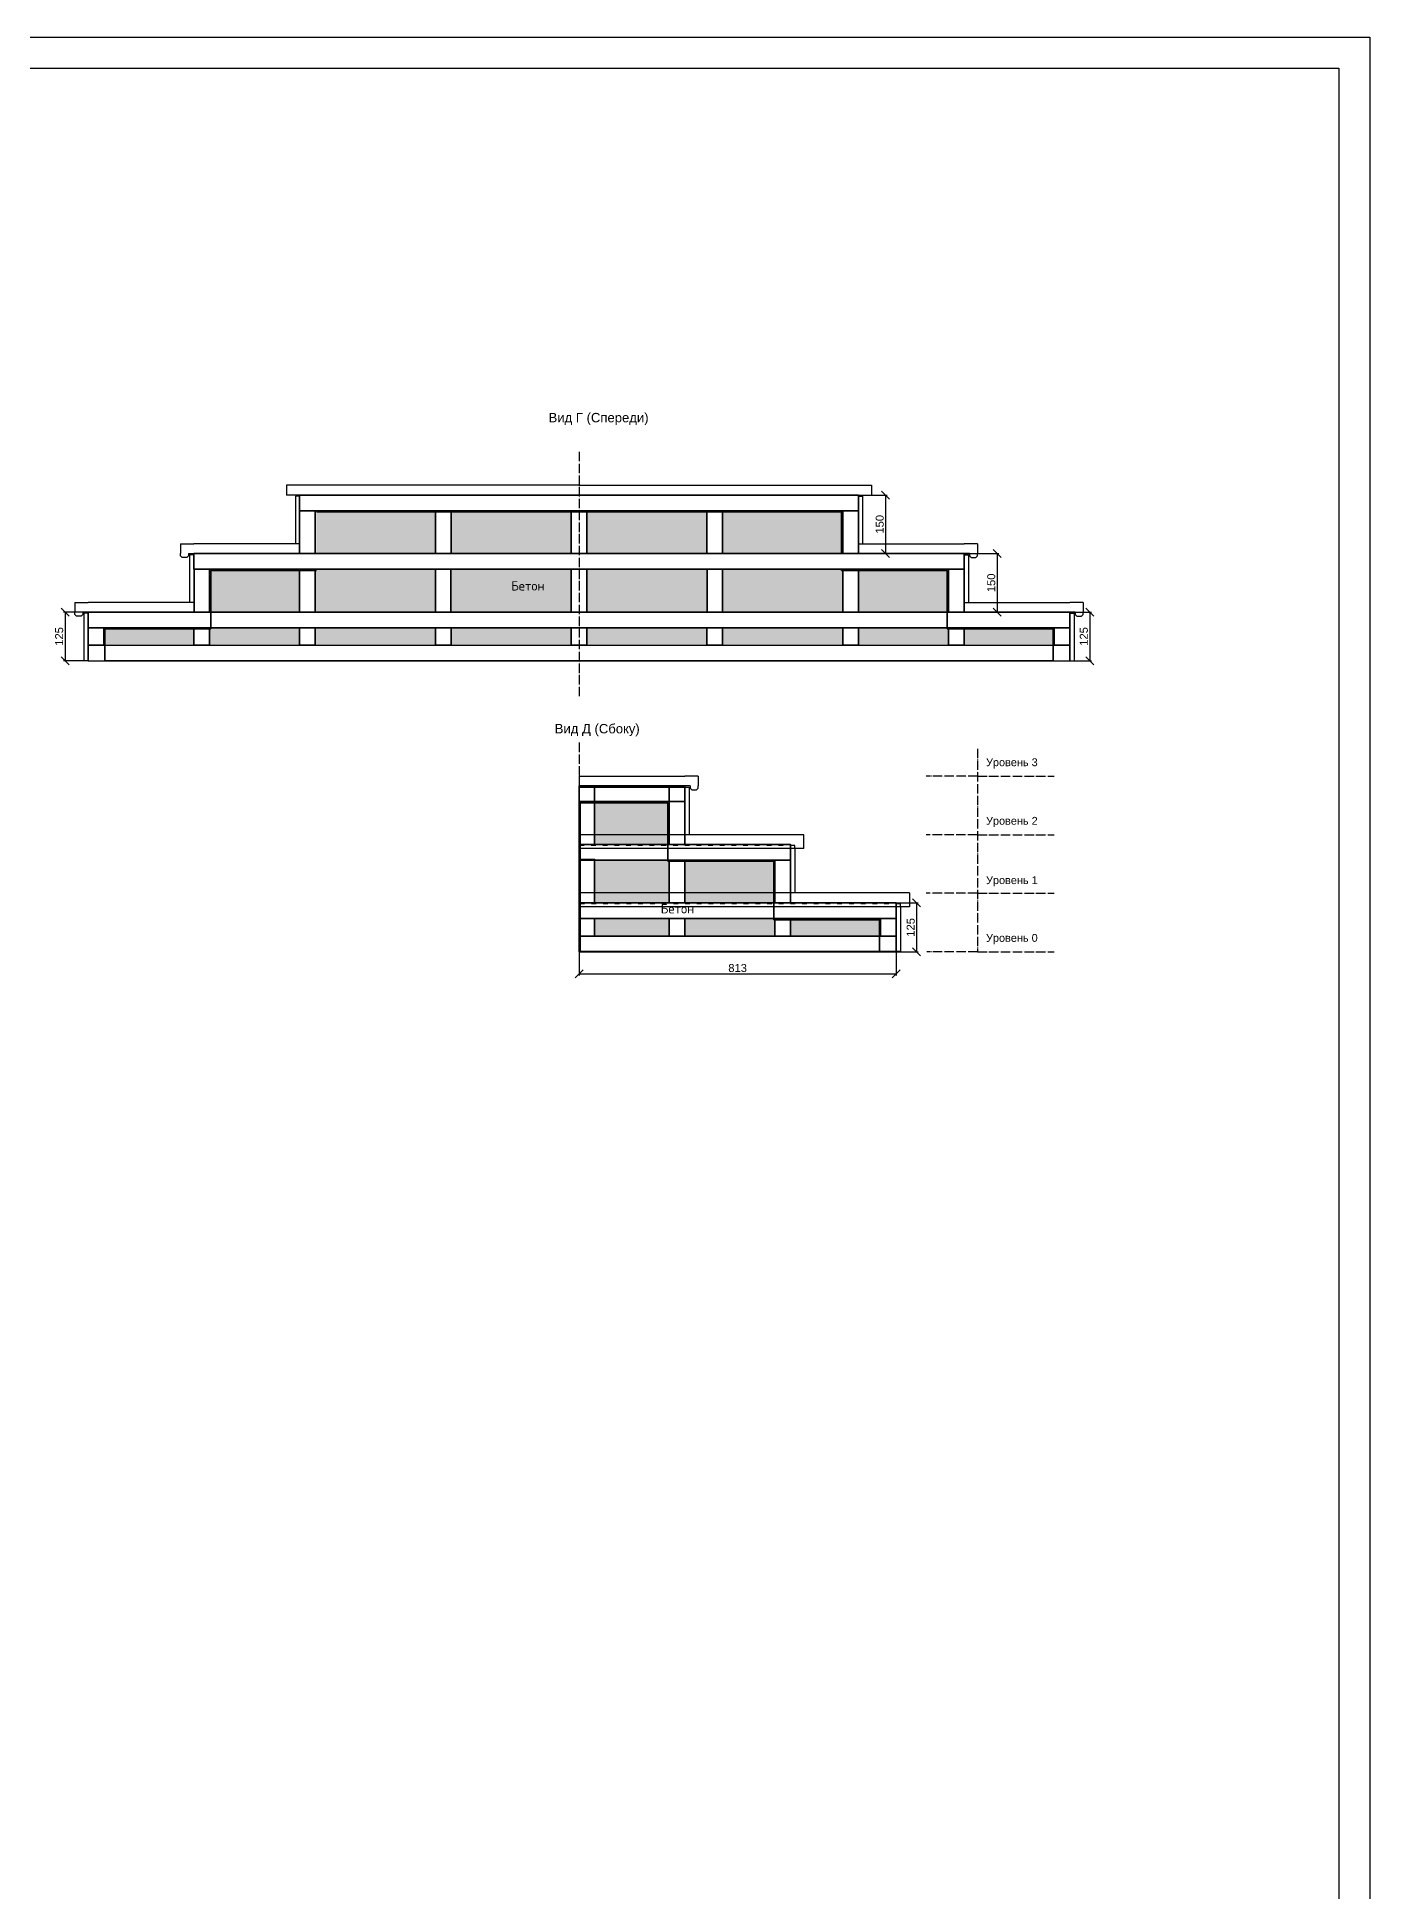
# Model space of a CAD drawing. Header units: millimetres. Extents: x 0 to 13456, y 0 to 9504.
# Drawn here: x 10040 to 13456, y 4752 to 9504 of the extents above; entities that cross this region are included whole.
import ezdxf

# ---------------------------------------------------------------- set-up
doc = ezdxf.new("R2010")
doc.units = ezdxf.units.MM
doc.linetypes.add('ACAD_ISO03W100', pattern=[30, 12, -18])
doc.linetypes.add('ACAD_ISO04W100', pattern=[30, 24, -3, 0, -3])
for name, color, linetype, lineweight in [('Бетон', 7, 'Continuous', 35), ('Профиль 40x40', 220, 'Continuous', 35), ('Размеры', 150, 'Continuous', 0), ('Стойки 40x40', 7, 'Continuous', 35), ('Ступень СМ305', 52, 'Continuous', 30)]:
    doc.layers.add(name, color=color, linetype=linetype, lineweight=lineweight)
for name, color, linetype in [('Доска МПК 11х145х3000', 32, 'Continuous'), ('Доска невидимый', 32, 'ACAD_ISO03W100'), ('Оси', 120, 'ACAD_ISO04W100'), ('Рамка', 7, 'Continuous')]:
    doc.layers.add(name, color=color, linetype=linetype)
doc.styles.get("Standard").update_dxf_attribs({"font": 'arial.ttf'})
doc.dimstyles.new('Копия Аннотативный', dxfattribs={"dimscale": 0, "dimtxt": 20.5, "dimasz": 20.5, "dimexe": 4.25, "dimexo": 0.625, "dimgap": 4.625, "dimtad": 1, "dimtxsty": 'Standard', "dimblk": 'OBLIQUE', "dimcen": 20.5, "dimclrd": 256, "dimclrt": 256, "dimadec": 0, "dimazin": 0, "dimtfac": 1, "dimtmove": 0, "dimatfit": 3, "dimfxl": 1, "dimtfillclr": 4, "dimarcsym": 0})

# ---------------------------------------------------------------- blocks, each defined once
blk = doc.blocks.new('_Oblique')
at = {"color": 0, "linetype": 'ByBlock', "lineweight": -2}
blk.add_line((-0.5, -0.5), (0.5, 0.5), dxfattribs=at)
blk = doc.blocks.new('*D258')
at = {"layer": 'Defpoints', "color": 0, "transparency": 16777216}
for p in [(10170.9, 8030.8), (10111.7, 7906.1), (10170.9, 7906.1)]:
    blk.add_point(p, dxfattribs=at)
at = {"layer": 'Размеры', "color": 0, "lineweight": -2, "transparency": 16777216}
for p, q in [((10170.3, 8030.8), (10107.4, 8030.8)), ((10170.3, 7906.1), (10107.4, 7906.1))]:
    blk.add_line(p, q, dxfattribs=at)
at = {"layer": 'Размеры', "lineweight": -2, "transparency": 16777216}
blk.add_line((10111.7, 8030.8), (10111.7, 7906.1), dxfattribs=at)
at = {"layer": 'Размеры', "lineweight": -2, "transparency": 16777216, "xscale": 20.5, "yscale": 20.5, "zscale": 20.5}
for p, rotation in [((10111.7, 8030.8), 90), ((10111.7, 7906.1), 270)]:
    blk.add_blockref('_Oblique', p, dxfattribs=dict(at, rotation=rotation))
at = {"layer": 'Размеры', "transparency": 16777216, "insert": (10096.6, 7968.5), "char_height": 20.5, "attachment_point": 5, "rotation": 90}
blk.add_mtext('125', dxfattribs=at)
blk = doc.blocks.new('*D259')
at = {"layer": 'Defpoints', "color": 0, "transparency": 16777216}
for p in [(12686.9, 8030.8), (12686.9, 7906.1), (12737.9, 7906.1)]:
    blk.add_point(p, dxfattribs=at)
at = {"layer": 'Размеры', "color": 0, "lineweight": -2, "transparency": 16777216}
for p, q in [((12687.5, 8030.8), (12742.2, 8030.8)), ((12687.5, 7906.1), (12742.2, 7906.1))]:
    blk.add_line(p, q, dxfattribs=at)
at = {"layer": 'Размеры', "lineweight": -2, "transparency": 16777216}
blk.add_line((12737.9, 8030.8), (12737.9, 7906.1), dxfattribs=at)
at = {"layer": 'Размеры', "lineweight": -2, "transparency": 16777216, "xscale": 20.5, "yscale": 20.5, "zscale": 20.5}
for p, rotation in [((12737.9, 8030.8), 90), ((12737.9, 7906.1), 270)]:
    blk.add_blockref('_Oblique', p, dxfattribs=dict(at, rotation=rotation))
at = {"layer": 'Размеры', "transparency": 16777216, "insert": (12722.8, 7968.5), "char_height": 20.5, "attachment_point": 5, "rotation": 90}
blk.add_mtext('125', dxfattribs=at)
blk = doc.blocks.new('*D261')
at = {"layer": 'Defpoints', "color": 0, "transparency": 16777216}
for p in [(12144.9, 8330.8), (12144.9, 8180.8), (12214.8, 8180.8)]:
    blk.add_point(p, dxfattribs=at)
at = {"layer": 'Размеры', "color": 0, "lineweight": -2, "transparency": 16777216}
for p, q in [((12145.5, 8330.8), (12219.1, 8330.8)), ((12145.5, 8180.8), (12219.1, 8180.8))]:
    blk.add_line(p, q, dxfattribs=at)
at = {"layer": 'Размеры', "lineweight": -2, "transparency": 16777216}
blk.add_line((12214.8, 8330.8), (12214.8, 8180.8), dxfattribs=at)
at = {"layer": 'Размеры', "lineweight": -2, "transparency": 16777216, "xscale": 20.5, "yscale": 20.5, "zscale": 20.5}
for p, rotation in [((12214.8, 8330.8), 90), ((12214.8, 8180.8), 270)]:
    blk.add_blockref('_Oblique', p, dxfattribs=dict(at, rotation=rotation))
at = {"layer": 'Размеры', "transparency": 16777216, "insert": (12199.7, 8255.8), "char_height": 20.5, "attachment_point": 5, "rotation": 90}
blk.add_mtext('150', dxfattribs=at)
blk = doc.blocks.new('*D262')
at = {"layer": 'Defpoints', "color": 0, "transparency": 16777216}
for p in [(12415.9, 8180.8), (12415.6, 8030.7), (12500.7, 8030.7)]:
    blk.add_point(p, dxfattribs=at)
at = {"layer": 'Размеры', "color": 0, "lineweight": -2, "transparency": 16777216}
for p, q in [((12416.5, 8180.8), (12504.9, 8180.8)), ((12416.3, 8030.7), (12504.9, 8030.7))]:
    blk.add_line(p, q, dxfattribs=at)
at = {"layer": 'Размеры', "lineweight": -2, "transparency": 16777216}
blk.add_line((12500.7, 8180.8), (12500.7, 8030.7), dxfattribs=at)
at = {"layer": 'Размеры', "lineweight": -2, "transparency": 16777216, "xscale": 20.5, "yscale": 20.5, "zscale": 20.5}
for p, rotation in [((12500.7, 8180.8), 90), ((12500.7, 8030.7), 270)]:
    blk.add_blockref('_Oblique', p, dxfattribs=dict(at, rotation=rotation))
at = {"layer": 'Размеры', "transparency": 16777216, "insert": (12485.6, 8105.8), "char_height": 20.5, "attachment_point": 5, "rotation": 90}
blk.add_mtext('150', dxfattribs=at)
blk = doc.blocks.new('*D263')
at = {"layer": 'Defpoints', "color": 0, "transparency": 16777216}
for p in [(12241.9, 7285.6), (12241.9, 7160.7), (12294.1, 7160.7)]:
    blk.add_point(p, dxfattribs=at)
at = {"layer": 'Размеры', "color": 0, "lineweight": -2, "transparency": 16777216}
for p, q in [((12242.5, 7285.6), (12298.3, 7285.6)), ((12242.5, 7160.7), (12298.3, 7160.7))]:
    blk.add_line(p, q, dxfattribs=at)
at = {"layer": 'Размеры', "lineweight": -2, "transparency": 16777216}
blk.add_line((12294.1, 7285.6), (12294.1, 7160.7), dxfattribs=at)
at = {"layer": 'Размеры', "lineweight": -2, "transparency": 16777216, "xscale": 20.5, "yscale": 20.5, "zscale": 20.5}
for p, rotation in [((12294.1, 7285.6), 90), ((12294.1, 7160.7), 270)]:
    blk.add_blockref('_Oblique', p, dxfattribs=dict(at, rotation=rotation))
at = {"layer": 'Размеры', "transparency": 16777216, "insert": (12279, 7223.1), "char_height": 20.5, "attachment_point": 5, "rotation": 90}
blk.add_mtext('125', dxfattribs=at)
blk = doc.blocks.new('*D264')
at = {"layer": 'Defpoints', "color": 0, "transparency": 16777216}
for p in [(11428.9, 7161.7), (12241.9, 7161.3), (12241.9, 7103.8)]:
    blk.add_point(p, dxfattribs=at)
at = {"layer": 'Размеры', "color": 0, "lineweight": -2, "transparency": 16777216}
for p, q in [((11428.9, 7161.1), (11428.9, 7099.6)), ((12241.9, 7160.7), (12241.9, 7099.6))]:
    blk.add_line(p, q, dxfattribs=at)
at = {"layer": 'Размеры', "lineweight": -2, "transparency": 16777216}
blk.add_line((11428.9, 7103.8), (12241.9, 7103.8), dxfattribs=at)
at = {"layer": 'Размеры', "lineweight": -2, "transparency": 16777216, "xscale": 20.5, "yscale": 20.5, "zscale": 20.5, "rotation": 180}
blk.add_blockref('_Oblique', (11428.9, 7103.8), dxfattribs=at)
at = {"layer": 'Размеры', "lineweight": -2, "transparency": 16777216, "xscale": 20.5, "yscale": 20.5, "zscale": 20.5}
blk.add_blockref('_Oblique', (12241.9, 7103.8), dxfattribs=at)
at = {"layer": 'Размеры', "transparency": 16777216, "insert": (11835.4, 7118.9), "char_height": 20.5, "attachment_point": 5}
blk.add_mtext('813', dxfattribs=at)

msp = doc.modelspace()

# ---------------------------------------------------------------- hatches: boundary and pattern name
at = {"layer": 'Бетон', "true_color": 0xc7c8ca, "transparency": 33554559}
h = msp.add_hatch(color=9, dxfattribs=at)
h.dxf.hatch_style = 1
h.paths.add_polyline_path([(11060.878, 8287.689), (10755.878, 8287.689), (10755.878, 8180.781), (11060.878, 8180.728)])
h.paths.add_polyline_path([(11408.878, 8287.689), (11100.878, 8287.689), (11100.878, 8180.721), (11408.878, 8180.668)])
h.paths.add_polyline_path([(11756.878, 8287.689), (11448.878, 8287.689), (11448.878, 8180.668), (11756.878, 8180.721)])
h.paths.add_polyline_path([(12101.878, 8287.689), (11796.878, 8287.689), (11796.878, 8180.728), (12101.878, 8180.781)])
h.paths.add_polyline_path([(12104.994, 8137.836), (12101.878, 8137.836), (12101.878, 8140.782), (11796.878, 8140.729), (11796.878, 8030.421), (12104.994, 8030.564)])
h.paths.add_polyline_path([(12372.878, 8137.835), (12144.878, 8137.836), (12144.878, 8030.583), (12372.878, 8030.689)])
h.paths.add_polyline_path([(12643.878, 7987.835), (12415.789, 7987.835), (12415.789, 7945.943), (12643.878, 7946.049)])
h.paths.add_polyline_path([(12375.789, 7987.835), (12372.878, 7987.835), (12372.878, 7990.689), (12144.878, 7990.583), (12144.878, 7945.817), (12375.789, 7945.925)])
h.paths.add_polyline_path([(12104.878, 7990.564), (11796.878, 7990.421), (11796.878, 7945.655), (12104.878, 7945.798)])
h.paths.add_polyline_path([(11756.994, 8140.722), (11448.763, 8140.669), (11448.763, 8030.259), (11756.994, 8030.402)])
h.paths.add_polyline_path([(11756.878, 7990.402), (11448.878, 7990.259), (11448.878, 7945.493), (11756.878, 7945.636)])
h.paths.add_polyline_path([(11408.878, 8140.669), (11100.763, 8140.722), (11100.763, 8030.402), (11408.878, 8030.259)])
h.paths.add_polyline_path([(11408.878, 7990.259), (11100.878, 7990.402), (11100.878, 7945.636), (11408.878, 7945.493)])
h.paths.add_polyline_path([(11060.878, 8140.729), (10755.878, 8140.782), (10755.878, 8137.836), (10752.763, 8137.836), (10752.763, 8030.564), (11060.878, 8030.421)])
h.paths.add_polyline_path([(11060.878, 7990.421), (10752.878, 7990.564), (10752.878, 7945.798), (11060.878, 7945.655)])
h.paths.add_polyline_path([(10712.878, 7990.583), (10484.878, 7990.689), (10484.878, 7987.835), (10481.967, 7987.835), (10481.967, 7945.925), (10712.878, 7945.817)])
h.paths.add_polyline_path([(10712.878, 8137.836), (10484.878, 8137.835), (10484.878, 8030.689), (10712.878, 8030.583)])
h.paths.add_polyline_path([(10441.967, 7987.835), (10213.878, 7987.835), (10213.878, 7946.049), (10441.967, 7945.943)])
h = msp.add_hatch(color=9, dxfattribs=at)
h.dxf.hatch_style = 1
h.paths.add_polyline_path([(11656.878, 7542.455), (11468.878, 7542.455), (11468.878, 7435.602), (11656.878, 7435.602)])
h.paths.add_polyline_path([(11659.878, 7392.602), (11656.878, 7392.602), (11656.878, 7395.602), (11468.878, 7395.602), (11468.878, 7285.601), (11659.878, 7285.601)])
h.paths.add_polyline_path([(11927.878, 7392.602), (11699.878, 7392.602), (11699.878, 7285.601), (11927.878, 7285.601)])
h.paths.add_polyline_path([(11659.878, 7245.601), (11468.878, 7245.601), (11468.878, 7200.668), (11659.878, 7200.668)])
h.paths.add_polyline_path([(11930.878, 7242.601), (11927.878, 7242.601), (11927.878, 7245.601), (11699.878, 7245.601), (11699.878, 7200.668), (11930.878, 7200.668)])
h.paths.add_polyline_path([(12198.878, 7242.601), (11970.878, 7242.601), (11970.878, 7200.668), (12198.878, 7200.668)])

# ---------------------------------------------------------------- linework, layer by layer
at = {"layer": 'Бетон'}
for p, q in [((11428.878, 8287.689), (10755.878, 8287.689)), ((11428.878, 8287.689), (12101.878, 8287.689)), ((12101.878, 8287.689), (12101.878, 8180.781)), ((10755.878, 8137.836), (10484.878, 8137.835)), ((10484.878, 8137.835), (10484.878, 7987.835)), ((12101.878, 8140.782), (12101.878, 8137.836)), ((12101.878, 8137.836), (12372.878, 8137.835)), ((12372.878, 8137.835), (12372.878, 7987.835)), ((10484.878, 7987.835), (10213.878, 7987.835)), ((10213.878, 7987.835), (10213.878, 7906.069)), ((12372.878, 7987.835), (12643.878, 7987.835)), ((12643.878, 7987.835), (12643.878, 7906.069)), ((10213.878, 7906.069), (11428.878, 7906.069)), ((12643.878, 7906.069), (11428.878, 7906.069)), ((11431.878, 7542.455), (11656.878, 7542.455)), ((11431.878, 7542.455), (11431.878, 7160.835)), ((11656.878, 7542.455), (11656.878, 7392.602)), ((11656.878, 7392.602), (11927.878, 7392.602)), ((11927.878, 7392.602), (11927.878, 7242.601)), ((11927.878, 7242.601), (12198.878, 7242.601)), ((12198.878, 7242.601), (12198.878, 7160.835)), ((12198.878, 7160.835), (11431.878, 7160.835))]:
    msp.add_line(p, q, dxfattribs=at)
at = {"layer": 'Доска МПК 11х145х3000', "transparency": 33554508}
for p, q in [((10701.878, 8327.839), (10701.878, 8205.371)), ((10712.878, 8327.839), (10701.878, 8327.839)), ((12144.878, 8327.839), (12155.878, 8327.839)), ((12155.878, 8327.839), (12155.878, 8205.371)), ((10430.878, 8177.837), (10430.878, 8055.837)), ((10441.878, 8177.837), (10430.878, 8177.837)), ((12415.878, 8177.837), (12426.878, 8177.837)), ((12426.878, 8177.837), (12426.878, 8055.837)), ((10159.878, 8027.837), (10159.878, 7905.837)), ((10170.878, 8027.837), (10159.878, 8027.837)), ((12686.878, 8027.837), (12697.878, 8027.837)), ((12697.878, 8027.837), (12697.878, 7905.837)), ((10170.878, 7906.069), (10159.878, 7906.069)), ((12686.878, 7906.069), (12697.878, 7906.069)), ((11428.878, 7582.603), (11710.878, 7582.603)), ((11710.878, 7582.603), (11710.878, 7460.603)), ((11981.878, 7425.603), (11981.878, 7311.286)), ((12252.878, 7275.603), (12252.878, 7161.285)), ((12252.878, 7161.285), (11428.878, 7161.712))]:
    msp.add_line(p, q, dxfattribs=at)
at = {"layer": 'Доска невидимый', "transparency": 33554508}
for p, q in [((11699.878, 7460.603), (11699.878, 7582.603)), ((11981.88, 7433.008), (11428.88, 7432.601)), ((11981.878, 7425.603), (11981.878, 7433.008)), ((12252.878, 7283.284), (11428.878, 7283.284)), ((12252.878, 7275.602), (12252.878, 7283.284))]:
    msp.add_line(p, q, dxfattribs=at)
at = {"layer": 'Оси'}
for p, q in [((11428.878, 8441.117), (11428.878, 7814.278)), ((11428.878, 7696.349), (11428.878, 7142.84)), ((12450.127, 7680.654), (12450.127, 7160.602)), ((12450.127, 7610.603), (12318.645, 7610.603)), ((12450.127, 7610.603), (12646.991, 7610.603)), ((12449.598, 7460.602), (12318.645, 7460.602)), ((12450.127, 7460.602), (12646.991, 7460.602)), ((12449.598, 7310.601), (12318.645, 7310.667)), ((12450.127, 7310.603), (12646.991, 7310.603)), ((12450.127, 7160.602), (12320.344, 7160.668)), ((12450.127, 7160.602), (12646.991, 7160.602))]:
    msp.add_line(p, q, dxfattribs=at)
at = {"layer": 'Профиль 40x40'}
for p, q in [((11699.878, 7585.603), (11428.878, 7585.603)), ((11428.878, 7585.603), (11428.878, 7545.455)), ((11699.878, 7585.603), (11699.878, 7545.455)), ((11699.878, 7545.455), (11428.878, 7545.455))]:
    msp.add_line(p, q, dxfattribs=at)
for points in [[(11428.878, 8330.837), (10712.878, 8330.837), (10712.878, 8290.689), (11428.878, 8290.689)], [(11428.878, 8330.837), (12144.878, 8330.837), (12144.878, 8290.689), (11428.878, 8290.689)], [(11428.878, 8140.665), (10441.878, 8140.836), (10441.878, 8180.835), (11428.878, 8180.665)], [(11428.878, 8140.665), (12415.878, 8140.836), (12415.878, 8180.835), (11428.878, 8180.665)], [(11428.878, 7990.25), (10170.878, 7990.835), (10170.878, 8030.835), (11428.878, 8030.25)], [(11428.878, 7990.25), (12686.878, 7990.835), (12686.878, 8030.835), (11428.878, 8030.25)], [(11428.878, 7905.484), (10170.878, 7906.069), (10170.878, 7946.069), (11428.878, 7945.484)], [(11428.878, 7905.484), (12686.878, 7906.069), (12686.878, 7946.069), (11428.878, 7945.484)]]:
    msp.add_lwpolyline(points, dxfattribs=at)
for points in [[(11428.878, 7545.455), (11468.878, 7545.455), (11468.878, 7585.603), (11428.878, 7585.603)], [(11659.878, 7545.455), (11699.878, 7545.455), (11699.878, 7585.603), (11659.878, 7585.603)], [(11428.878, 7435.602), (11970.878, 7435.602), (11970.878, 7395.602), (11428.878, 7395.602)], [(11428.878, 7285.601), (12241.878, 7285.601), (12241.878, 7245.601), (11428.878, 7245.601)], [(11428.878, 7200.668), (12241.878, 7200.668), (12241.878, 7160.668), (11428.878, 7160.668)]]:
    msp.add_lwpolyline(points, close=True, dxfattribs=at)
at = {"layer": 'Рамка'}
for p, q in [((0, 9504), (13456, 9504)), ((13456, 9504), (13456, 0)), ((320, 9424), (13376, 9424)), ((13376, 9424), (13376, 80))]:
    msp.add_line(p, q, dxfattribs=at)
at = {"layer": 'Стойки 40x40'}
for points in [[(10712.878, 8290.689), (10752.878, 8290.689), (10752.878, 8180.836), (10712.878, 8180.836)], [(11060.878, 8290.689), (11100.878, 8290.689), (11100.878, 8180.836), (11060.878, 8180.836)], [(11408.878, 8290.689), (11448.878, 8290.689), (11448.878, 8180.836), (11408.878, 8180.836)], [(11796.878, 8290.689), (11756.878, 8290.689), (11756.878, 8180.836), (11796.878, 8180.836)], [(12144.878, 8290.689), (12104.878, 8290.689), (12104.878, 8180.836), (12144.878, 8180.836)], [(10442.125, 8140.835), (10482.009, 8140.835), (10482.009, 8030.69), (10442.125, 8030.69)], [(10712.878, 8140.836), (10752.763, 8140.836), (10752.763, 8030.691), (10712.878, 8030.691)], [(11060.878, 8140.836), (11100.763, 8140.836), (11100.763, 8030.691), (11060.878, 8030.691)], [(11408.878, 8140.836), (11448.763, 8140.836), (11448.763, 8030.691), (11408.878, 8030.691)], [(11796.878, 8140.836), (11756.994, 8140.836), (11756.994, 8030.691), (11796.878, 8030.691)], [(12144.878, 8140.836), (12104.994, 8140.836), (12104.994, 8030.691), (12144.878, 8030.691)], [(12415.632, 8140.835), (12375.748, 8140.835), (12375.748, 8030.69), (12415.632, 8030.69)], [(10170.878, 7990.835), (10210.878, 7990.835), (10210.878, 7946.051), (10170.878, 7946.051)], [(10441.967, 7990.709), (10481.967, 7990.709), (10481.967, 7945.925), (10441.967, 7945.925)], [(10712.878, 7990.835), (10752.878, 7990.835), (10752.878, 7946.051), (10712.878, 7946.051)], [(11060.878, 7990.835), (11100.878, 7990.835), (11100.878, 7946.051), (11060.878, 7946.051)], [(11408.878, 7990.835), (11448.878, 7990.835), (11448.878, 7946.051), (11408.878, 7946.051)], [(11796.878, 7990.835), (11756.878, 7990.835), (11756.878, 7946.051), (11796.878, 7946.051)], [(12144.878, 7990.835), (12104.878, 7990.835), (12104.878, 7946.051), (12144.878, 7946.051)], [(12415.789, 7990.709), (12375.789, 7990.709), (12375.789, 7945.925), (12415.789, 7945.925)], [(12686.878, 7990.835), (12646.878, 7990.835), (12646.878, 7946.051), (12686.878, 7946.051)], [(11468.878, 7435.602), (11428.878, 7435.602), (11428.878, 7545.455), (11468.878, 7545.455)], [(11659.878, 7545.603), (11699.878, 7545.603), (11699.878, 7435.602), (11659.878, 7435.602)], [(11468.878, 7285.601), (11428.878, 7285.601), (11428.878, 7397.389), (11468.878, 7397.389)], [(11699.878, 7285.601), (11659.878, 7285.601), (11659.878, 7395.602), (11699.878, 7395.602)], [(11970.878, 7285.601), (11930.878, 7285.601), (11930.878, 7395.602), (11970.878, 7395.602)], [(11468.878, 7200.668), (11428.878, 7200.668), (11428.878, 7245.601), (11468.878, 7245.601)], [(11699.878, 7200.668), (11659.878, 7200.668), (11659.878, 7245.601), (11699.878, 7245.601)], [(11970.878, 7200.668), (11930.878, 7200.668), (11930.878, 7245.601), (11970.878, 7245.601)], [(12241.878, 7200.668), (12201.878, 7200.668), (12201.878, 7245.601), (12241.878, 7245.601)]]:
    msp.add_lwpolyline(points, close=True, dxfattribs=at)
at = {"layer": 'Ступень СМ305', "transparency": 33554508}
for p, q in [((11428.878, 8355.835), (10678.878, 8355.835)), ((10678.878, 8355.835), (10678.878, 8330.837)), ((10712.878, 8330.837), (10678.878, 8330.837)), ((11428.878, 8355.835), (12178.878, 8355.835)), ((12144.878, 8330.837), (12178.878, 8330.837)), ((12178.878, 8355.835), (12178.878, 8330.837)), ((10407.878, 8205.833), (10441.878, 8205.833)), ((10407.878, 8205.833), (10407.878, 8180.833)), ((10407.878, 8174.833), (10407.878, 8180.833)), ((10411.878, 8170.833), (10407.878, 8174.833)), ((10427.878, 8174.833), (10423.878, 8170.833)), ((10427.878, 8180.835), (10427.878, 8174.833)), ((10427.878, 8180.834), (10441.878, 8180.835)), ((10427.878, 8180.835), (10441.878, 8180.835)), ((10712.878, 8205.838), (10441.878, 8205.838)), ((12144.878, 8205.838), (12415.878, 8205.838)), ((12449.878, 8205.833), (12415.878, 8205.833)), ((12429.878, 8180.834), (12415.878, 8180.835)), ((12429.878, 8180.835), (12415.878, 8180.835)), ((12429.878, 8180.835), (12429.878, 8174.833)), ((12429.878, 8174.833), (12433.878, 8170.833)), ((12445.878, 8170.833), (12449.878, 8174.833)), ((12449.878, 8205.833), (12449.878, 8180.833)), ((12449.878, 8174.833), (12449.878, 8180.833)), ((10423.878, 8170.833), (10411.878, 8170.833)), ((12433.878, 8170.833), (12445.878, 8170.833)), ((10136.878, 8055.833), (10170.878, 8055.833)), ((10136.878, 8055.833), (10136.878, 8030.833)), ((10441.878, 8055.837), (10170.878, 8055.837)), ((12415.878, 8055.837), (12686.878, 8055.837)), ((12720.878, 8055.833), (12686.878, 8055.833)), ((12720.878, 8055.833), (12720.878, 8030.833)), ((10136.878, 8024.833), (10136.878, 8030.833)), ((10140.878, 8020.833), (10136.878, 8024.833)), ((10152.878, 8020.833), (10140.878, 8020.833)), ((10156.878, 8024.833), (10152.878, 8020.833)), ((10156.878, 8030.835), (10156.878, 8024.833)), ((10156.878, 8030.834), (10170.878, 8030.835)), ((10156.878, 8030.835), (10170.878, 8030.835)), ((12375.878, 8020.37), (12375.758, 8020.37)), ((12700.878, 8030.834), (12686.878, 8030.835)), ((12700.878, 8030.835), (12686.878, 8030.835)), ((12700.878, 8030.835), (12700.878, 8024.833)), ((12700.878, 8024.833), (12704.878, 8020.833)), ((12704.878, 8020.833), (12716.878, 8020.833)), ((12716.878, 8020.833), (12720.878, 8024.833)), ((12720.878, 8024.833), (12720.878, 8030.833)), ((11428.878, 7610.603), (11699.878, 7610.601)), ((11733.878, 7610.601), (11699.878, 7610.601)), ((11733.878, 7610.601), (11733.878, 7585.601)), ((11428.878, 7585.603), (11699.878, 7585.603)), ((11713.878, 7585.602), (11699.878, 7585.603)), ((11713.878, 7585.603), (11699.878, 7585.603)), ((11713.878, 7585.603), (11713.878, 7579.601)), ((11713.878, 7579.601), (11717.878, 7575.601)), ((11717.878, 7575.601), (11729.878, 7575.601)), ((11729.878, 7575.601), (11733.878, 7579.601)), ((11733.878, 7579.601), (11733.878, 7585.601)), ((12004.878, 7460.603), (11428.878, 7460.603)), ((12004.878, 7425.603), (11428.878, 7425.603)), ((12004.878, 7425.603), (12004.878, 7460.603)), ((12275.878, 7311.286), (11428.878, 7311.286)), ((12275.878, 7275.603), (11428.878, 7275.603)), ((12275.878, 7311.286), (12275.878, 7275.603))]:
    msp.add_line(p, q, dxfattribs=at)
at = {"layer": 'Ступень СМ305'}
msp.add_line((11428.878, 7610.603), (11428.878, 7585.603), dxfattribs=at)

# ---------------------------------------------------------------- texts
at = {"layer": 'Бетон', "char_height": 24, "attachment_point": 1}
for insert in [(11254.806, 8110.117), (11638.268, 7282.892)]:
    msp.add_mtext_dynamic_manual_height_columns('{\\fISOCPEUR|b0|i0|c204|p34;Бетон}', width=100.62657, gutter_width=5235.303, heights=[0], dxfattribs=dict(at, insert=insert))
at = {"layer": 'Оси'}
for s, p in [('Уровень 3', (12472.056, 7636.111)), ('Уровень 2', (12472.056, 7486.11)), ('Уровень 1', (12472.056, 7334.037)), ('Уровень 0', (12472.056, 7186.11))]:
    msp.add_text(s, height=20, dxfattribs=at).set_placement(p)
at = {"layer": 'Размеры', "color": 7}
for s, p in [('Вид Г (Спереди)', (11350.857, 8517.146)), ('Вид Д (Сбоку)', (11366.629, 7720.21))]:
    msp.add_text(s, height=24, dxfattribs=at).set_placement(p)

# ---------------------------------------------------------------- dimensions: what is measured, and where the dimension line sits
at = {"layer": 'Размеры'}
dim = msp.add_linear_dim(base=(12214.809, 8180.836), p1=(12144.878, 8330.837), p2=(12144.878, 8180.836), angle=90, dimstyle='Копия Аннотативный', dxfattribs=at)
dim.commit()
dim.dimension.update_dxf_attribs({"geometry": '*D261', "text_midpoint": (12199.718, 8255.837)})
for base, p1, p2, text, picture, middle in [((12500.671, 8030.69), (12415.878, 8180.835), (12415.632, 8030.69), '150', '*D262', (12485.579, 8105.763)), ((10111.7, 7906.069), (10170.878, 8030.835), (10170.878, 7906.069), '125', '*D258', (10096.608, 7968.452)), ((12737.934, 7906.069), (12686.878, 8030.835), (12686.878, 7906.069), '125', '*D259', (12722.842, 7968.452)), ((12294.067, 7160.668), (12241.878, 7285.601), (12241.878, 7160.668), '125', '*D263', (12278.975, 7223.134))]:
    dim = msp.add_linear_dim(base=base, p1=p1, p2=p2, angle=90, text=text, dimstyle='Копия Аннотативный', dxfattribs=at)
    dim.commit()
    dim.dimension.update_dxf_attribs({"geometry": picture, "text_midpoint": middle})
dim = msp.add_linear_dim(base=(12241.878, 7103.833), p1=(11428.878, 7161.712), p2=(12241.878, 7161.291), dimstyle='Копия Аннотативный', dxfattribs=at)
dim.commit()
dim.dimension.update_dxf_attribs({"geometry": '*D264', "text_midpoint": (11835.378, 7118.931)})

doc.saveas('drawing.dxf')
